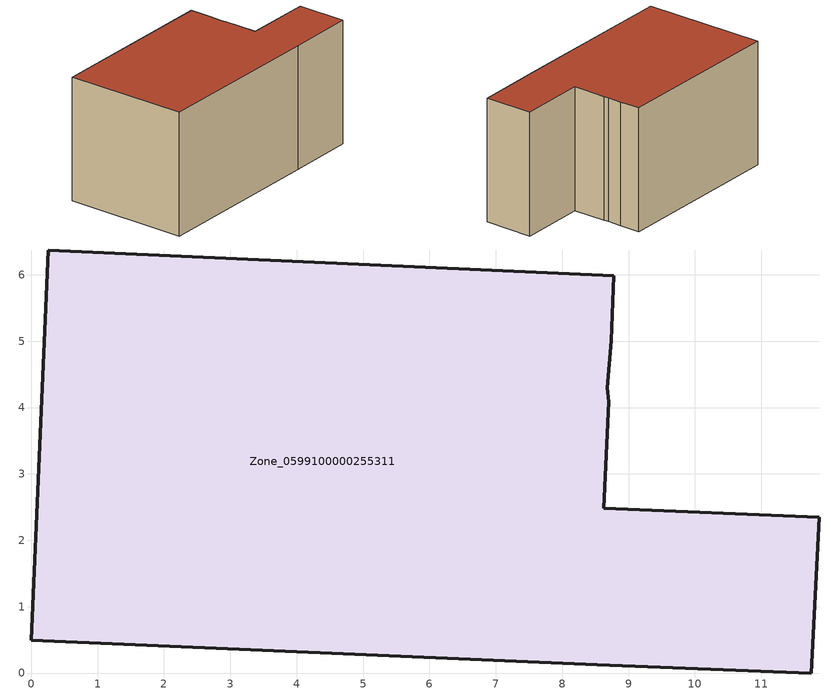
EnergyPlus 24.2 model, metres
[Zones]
Zone_0599100000255311
 floor ground (C_G): 8.53,0.12 0,0.49 0.26,6.37 8.78,5.98 8.74,5.01 8.68,4.3 8.7,4.09 8.63,2.48 11.88,2.34 11.76,0 z1.52
 wall outside (C_F): 0,0.49 8.53,0.12 11.76,0 11.88,2.34 8.63,2.48 8.7,4.09 8.68,4.3 8.74,5.01 8.78,5.98 0.26,6.37 0,0.49 z1.52:7.49
 roof outside (C_R): 8.7,4.09 8.68,4.3 8.74,5.01 8.78,5.98 0.26,6.37 0,0.49 8.53,0.12 11.76,0 11.88,2.34 8.63,2.48 z7.49
[BUILDING]
Pand.0599100000255311: North Axis=0; Terrain=City; Loads Convergence Tolerance Value=0.04; Temperature Convergence Tolerance Value=0.4; Solar Distribution=FullExterior; Maximum Number of Warmup Days=25; Minimum Number of Warmup Days=1
[Site:Location]
Rotterdam.The.Hague.AP_ZH_NLD Design_Conditions: Latitude=51.96; Longitude=4.45; Time Zone=1; Elevation=-4.5
[SITE:GROUNDTEMPERATURE:BUILDINGSURFACE]
18, 18, 18, 18, 18, 18, 18, 18, 18, 18, 18, 18
[MATERIAL] Thermal Absorptance=0.9; Solar Absorptance=0.7; Visible Absorptance=0.7
Name | Roughness | Thickness | Conductivity | Density | Specific Heat
G.TI.1946-1964 | MediumSmooth | 0.15 | 1 | 540 | 1210
F.TI.1946-1964 | Rough | 0.3 | 0.857143 | 1920 | 840
R.TI.1946-1964 | MediumRough | 0.2 | 0.277778 | 1500 | 1000
[CONSTRUCTION]
C_G: G.TI.1946-1964
C_F: F.TI.1946-1964
C_R: R.TI.1946-1964
[ZONE]
Zone_0599100000255311: Type=1; Multiplier=1; Ceiling Height=Autocalculate; Volume=Autocalculate; Floor Area=autocalculate; Part of Total Floor Area=Yes
[ZONEINFILTRATION:DESIGNFLOWRATE]
Infil_Zone_0599100000255311: Zone or ZoneList or Space or SpaceList=Zone_0599100000255311; Schedule=AlwaysOn; Design Flow Rate Calculation Method=Flow/Area; Flow Rate per Floor Area=0.003; Constant Term Coefficient=1; Temperature Term Coefficient=0; Velocity Term Coefficient=0; Velocity Squared Term Coefficient=0
[HVACTEMPLATE:ZONE:IDEALLOADSAIRSYSTEM]
Zone_0599100000255311: Maximum Heating Supply Air Temperature=50; Minimum Cooling Supply Air Temperature=13; Maximum Heating Supply Air Humidity Ratio=0.0156; Minimum Cooling Supply Air Humidity Ratio=0.0077; Heating Limit=NoLimit; Cooling Limit=NoLimit; Dehumidification Control Type=ConstantSensibleHeatRatio; Cooling Sensible Heat Ratio=0.7; Dehumidification Setpoint=60; Humidification Control Type=None; Humidification Setpoint=30; Outdoor Air Method=None; Outdoor Air Flow Rate per Person=0.00944; Outdoor Air Flow Rate per Zone Floor Area=0; Outdoor Air Flow Rate per Zone=0; Demand Controlled Ventilation Type=None; Outdoor Air Economizer Type=NoEconomizer; Heat Recovery Type=None; Sensible Heat Recovery Effectiveness=0.7; Latent Heat Recovery Effectiveness=0.65
[ZONECONTROL:THERMOSTAT]
ThermostatControl_Zone_0599100000255311: Zone or ZoneList=Zone_0599100000255311; Control Type Schedule=DualSetpointControlType; Control 1=Thermostat_Zone_0599100000255311; Temperature Difference Between Cutout And Setpoint=0
[THERMOSTATSETPOINT:DUALSETPOINT]
Thermostat_Zone_0599100000255311: Heating Setpoint Temperature Schedule=HeatingSetpoint_Zone_0599100000255311; Cooling Setpoint Temperature Schedule=CoolingSetpoint_Zone_0599100000255311
[SCHEDULE:COMPACT]
HeatingSetpoint_Zone_0599100000255311: Through: 12/31, For: AllDays, Until: 24:00, 21
CoolingSetpoint_Zone_0599100000255311: Through: 12/31, For: AllDays, Until: 24:00, 24
DualSetpointControlType: Through: 12/31, For: AllDays, Until: 24:00, 4
AlwaysOn: Through: 12/31, For: AllDays, Until: 24:00, 1
